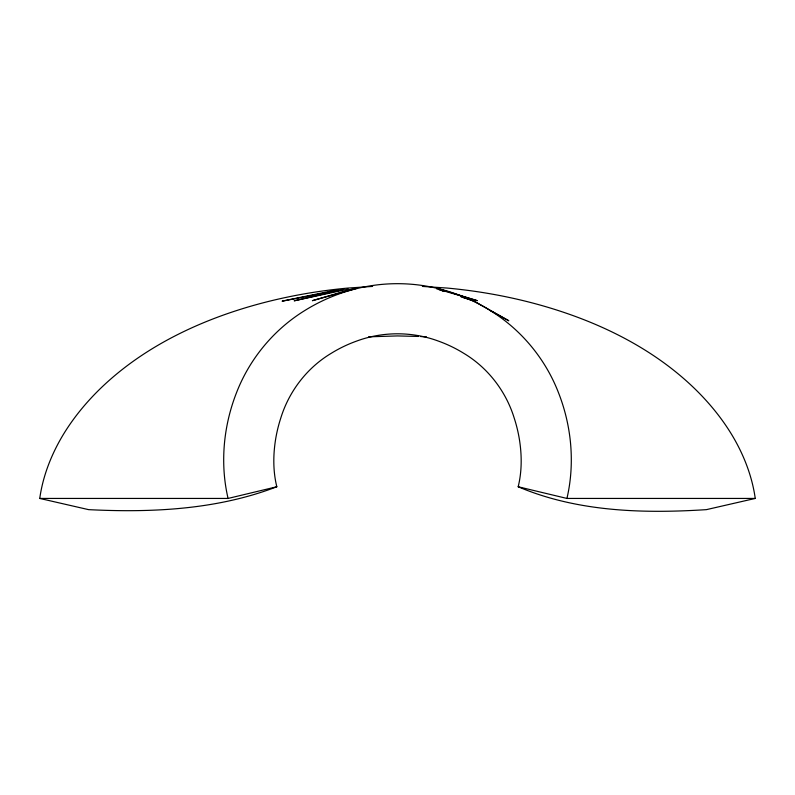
<?xml version="1.0" encoding="UTF-8"?>
<svg xmlns="http://www.w3.org/2000/svg" width="795" height="795" viewBox="0 0 795 795"><rect width="100%" height="100%" fill="white"/><g stroke="black" fill="none" stroke-linecap="round" stroke-linejoin="round"><path stroke-width="1.19" d="M422.384 286.409L447.158 288.058A364.448 236.672 0 0 1 572.609 315.436C617.268 331.525 659.83 355.027 694.164 388.139A375.23 243.677 0 0 1 732.662 436.177C743.961 455.287 752.149 476.384 755.25 498.435L706.387 509.645C643.225 513.689 577.25 511.871 518.181 486.759C522.037 471.157 521.898 454.81 519.334 439.009A144.322 144.213 27.1 0 0 514.176 417.961C505.918 391.249 487.941 367.807 463.912 353.397A134.693 134.663 13 0 0 438.462 341.115C412.247 331.366 382.753 331.366 356.538 341.115A134.733 134.713 -3.8 0 0 331.088 353.397C307.059 367.797 289.082 391.239 280.814 417.961A144.263 144.173 -26 0 0 275.656 439.009C273.092 454.81 272.963 471.157 276.819 486.759C217.194 509.724 151.815 512.805 88.613 509.645L39.75 498.435C42.841 476.384 51.039 455.297 62.328 436.177A375.2 243.658 0 0 1 100.826 388.139C135.16 355.027 177.732 331.545 222.371 315.426A364.507 236.711 0 0 1 347.842 288.068L372.616 286.409M518.181 486.759L566.924 498.435C571.367 479.574 572.311 459.967 570.293 440.708A186.05 186.05 0 0 0 558.527 392.8C545.509 359.052 521.381 329.836 490.624 310.775A179.173 179.173 0 0 0 436.395 288.168C410.906 282.185 384.094 282.185 358.605 288.168A179.173 179.173 0 0 0 304.376 310.785C273.609 329.836 249.491 359.062 236.473 392.8A186.05 186.05 0 0 0 224.717 440.708C222.68 459.967 223.633 479.574 228.076 498.435L276.819 486.759M352.861 288.814L312.385 300.669L356.319 288.496M348.22 289.102L294.19 300.818L343.728 289.36L282.096 301.166L338.133 289.599M368.582 336.832L397.5 335.927L418.329 336.444M39.75 498.435L228.076 498.435M566.924 498.435L755.25 498.435M420.644 336.553L426.428 336.832M436.594 288.804L477.268 300.669L439.734 289.102M441.265 290.374L444.733 291.497M462.064 297.121L473.621 300.868L508.8 320.763L490.624 310.775M438.91 289.559L444.693 291.447M460.891 296.724L473.621 300.868"/></g></svg>
